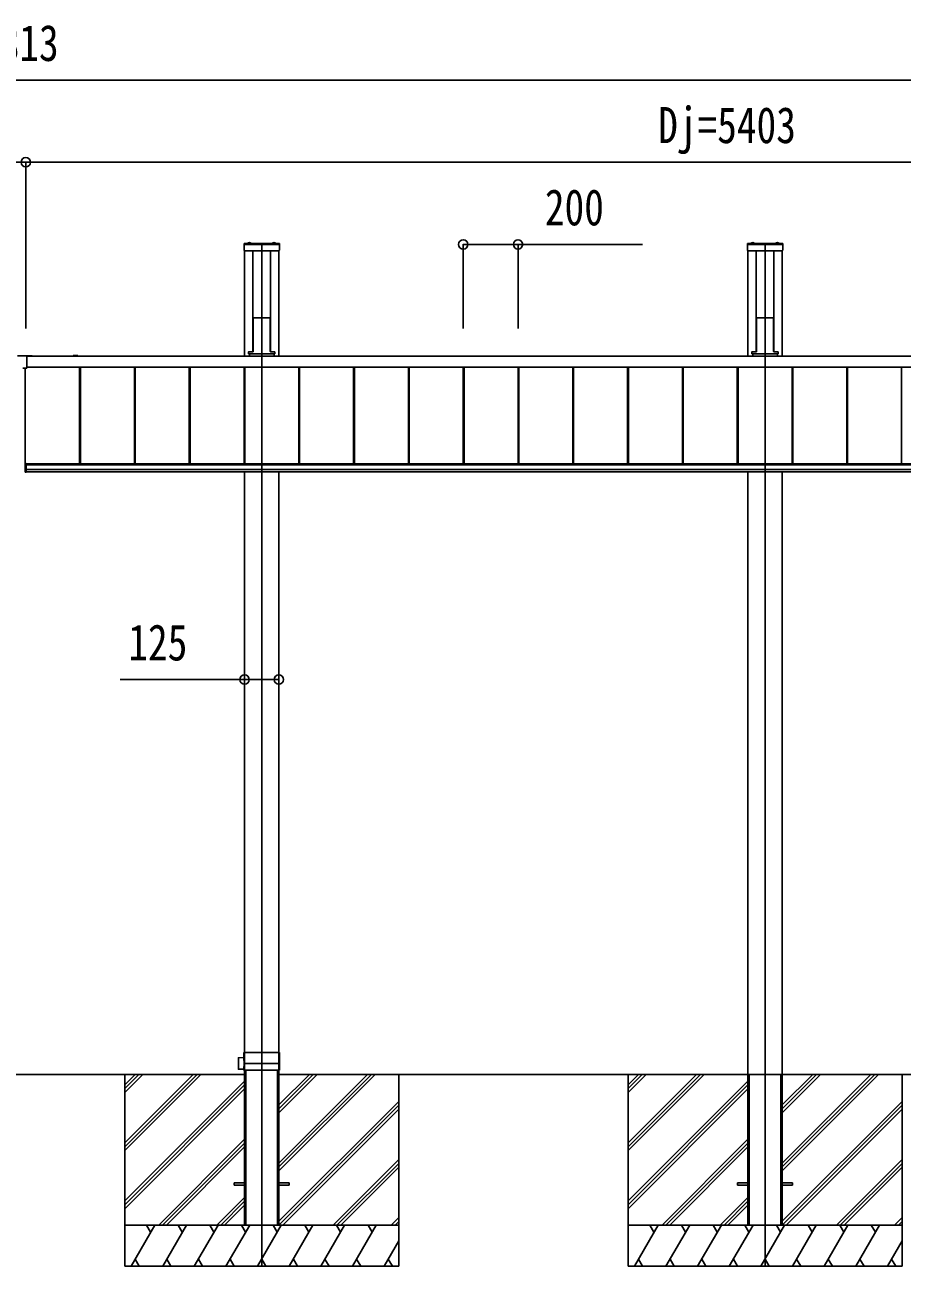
# Model space of a CAD drawing. Units: millimetres, scale not verified. Extents: x -16820 to 16820, y -11880 to 11880.
# Drawn here: x -7953 to -4751, y -7960 to -3428 of the extents above; entities that cross this region are included whole.
import ezdxf
from ezdxf.enums import TextEntityAlignment as Align

# ---------------------------------------------------------------- set-up
doc = ezdxf.new("R2010")
doc.units = ezdxf.units.MM
doc.header["$LTSCALE"] = 50
for name, color, linetype in [('0-3_YKK_12', 2, 'Continuous'), ('0-4_YKK_13', 4, 'Continuous'), ('0-5_YKK_A1', 4, 'Continuous'), ('0-6_YKK_D', 6, 'Continuous')]:
    doc.layers.add(name, color=color, linetype=linetype)
doc.styles.add('ＭＳ ゴシック', font='')
doc.styles.get('ＭＳ ゴシック').set_extended_font_data('MS Gothic')

msp = doc.modelspace()

# ---------------------------------------------------------------- linework, layer by layer
at = {"layer": '0-3_YKK_12'}
for p, q in [((-7088.92, -7960), (-7088.92, -4230)), ((-5251.92, -7960), (-5251.92, -4230))]:
    msp.add_line(p, q, dxfattribs=at)
at = {"layer": '0-4_YKK_13'}
for p, q in [((-7153.42, -4227), (-7153.42, -4251)), ((-7024.42, -4227), (-7153.42, -4227)), ((-7024.42, -4229.5), (-7153.42, -4229.5)), ((-7024.42, -4230), (-7153.42, -4230)), ((-7026.42, -4253), (-7151.42, -4253)), ((-7139.82, -4226.45), (-7139.82, -4226.26)), ((-7139.28, -4227), (-7128.57, -4227)), ((-7139.17, -4227), (-7138.82, -4227)), ((-7136.29, -4223.67), (-7135.07, -4226.13)), ((-7133.92, -4226.74), (-7135.07, -4226.13)), ((-7133.92, -4226.74), (-7132.78, -4226.13)), ((-7131.55, -4223.67), (-7132.78, -4226.13)), ((-7128.02, -4226.45), (-7128.02, -4226.26)), ((-7049.82, -4226.45), (-7049.82, -4226.26)), ((-7049.28, -4227), (-7038.57, -4227)), ((-7046.29, -4223.67), (-7045.07, -4226.13)), ((-7043.92, -4226.74), (-7045.07, -4226.13)), ((-7043.92, -4226.74), (-7042.78, -4226.13)), ((-7041.55, -4223.67), (-7042.78, -4226.13)), ((-7038.02, -4226.45), (-7038.02, -4226.26)), ((-7024.42, -4227), (-7024.42, -4251)), ((-5316.42, -4227), (-5316.42, -4251)), ((-5187.42, -4227), (-5316.42, -4227)), ((-5187.42, -4229.5), (-5316.42, -4229.5)), ((-5187.42, -4230), (-5316.42, -4230)), ((-5189.42, -4253), (-5314.42, -4253)), ((-5302.82, -4226.45), (-5302.82, -4226.26)), ((-5302.28, -4227), (-5291.57, -4227)), ((-5302.17, -4227), (-5301.82, -4227)), ((-5299.29, -4223.67), (-5298.07, -4226.13)), ((-5296.92, -4226.74), (-5298.07, -4226.13)), ((-5296.92, -4226.74), (-5295.78, -4226.13)), ((-5294.55, -4223.67), (-5295.78, -4226.13)), ((-5291.02, -4226.45), (-5291.02, -4226.26)), ((-5212.82, -4226.45), (-5212.82, -4226.26)), ((-5212.28, -4227), (-5201.57, -4227)), ((-5209.29, -4223.67), (-5208.07, -4226.13)), ((-5206.92, -4226.74), (-5208.07, -4226.13)), ((-5206.92, -4226.74), (-5205.78, -4226.13)), ((-5204.55, -4223.67), (-5205.78, -4226.13)), ((-5201.02, -4226.45), (-5201.02, -4226.26)), ((-5187.42, -4227), (-5187.42, -4251)), ((-7120.17, -4504.16), (-7120.17, -4619.21)), ((-7119.81, -4498.31), (-7120.16, -4503.81)), ((-7119.31, -4497.85), (-7117.27, -4497.85)), ((-7116.96, -4498.17), (-7117.27, -4497.85)), ((-7116.96, -4498.17), (-7060.88, -4498.17)), ((-7060.88, -4498.17), (-7060.57, -4497.85)), ((-7060.57, -4497.85), (-7058.53, -4497.85)), ((-7058.03, -4498.31), (-7057.68, -4503.81)), ((-7057.67, -4504.16), (-7057.67, -4619.21)), ((-5283.17, -4504.16), (-5283.17, -4619.21)), ((-5282.81, -4498.31), (-5283.16, -4503.81)), ((-5282.31, -4497.85), (-5280.27, -4497.85)), ((-5279.96, -4498.17), (-5280.27, -4497.85)), ((-5279.96, -4498.17), (-5223.88, -4498.17)), ((-5223.88, -4498.17), (-5223.57, -4497.85)), ((-5223.57, -4497.85), (-5221.53, -4497.85)), ((-5221.03, -4498.31), (-5220.68, -4503.81)), ((-5220.67, -4504.16), (-5220.67, -4619.21)), ((-7136.29, -4621.97), (-7121.28, -4621.97)), ((-7120.17, -4619.21), (-7120.28, -4621.03)), ((-7057.67, -4619.21), (-7057.56, -4621.03)), ((-7056.56, -4621.97), (-7041.55, -4621.97)), ((-5299.29, -4621.97), (-5284.28, -4621.97)), ((-5283.17, -4619.21), (-5283.28, -4621.03)), ((-5220.67, -4619.21), (-5220.56, -4621.03)), ((-5219.56, -4621.97), (-5204.55, -4621.97)), ((-7979.92, -4636.51), (-7926.92, -4636.51)), ((-7945.92, -4638.51), (-7945.92, -4681.51)), ((-7945.92, -4638.51), (-7926.92, -4638.51)), ((-7926.92, -4638.51), (-7926.92, -4636.51)), ((-7136.79, -4622.47), (-7136.79, -4629.96)), ((-7136.79, -4629.3), (-7041.05, -4629.3)), ((-7136.79, -4629.96), (-7041.05, -4629.96)), ((-7041.05, -4622.47), (-7041.05, -4629.96)), ((-5299.79, -4622.47), (-5299.79, -4629.96)), ((-5299.79, -4629.3), (-5204.05, -4629.3)), ((-5299.79, -4629.96), (-5204.05, -4629.96)), ((-5204.05, -4622.47), (-5204.05, -4629.96)), ((-7945.92, -4681.51), (-7960.92, -4681.51)), ((-7951.92, -5030.22), (-7951.92, -5061.49)), ((-7951.92, -5030.22), (-7948.42, -5030.22)), ((-7948.42, -5052.67), (-7951.92, -5052.67)), ((-7951.92, -5061.49), (-7948.42, -5061.49)), ((-7948.92, -5030.22), (-7948.92, -5061.49)), ((-7948.42, -5030.22), (-7948.42, -5061.49)), ((-7173.92, -7199.29), (-7173.92, -7240.71)), ((-7153.73, -7198.65), (-7173.63, -7199)), ((-7153.57, -7180.3), (-7153.83, -7209.18)), ((-7024.57, -7180), (-7153.27, -7180)), ((-7152.42, -7244.7), (-7152.42, -7180.3)), ((-7151.42, -7180.3), (-7151.42, -7244.7)), ((-7026.42, -7244.7), (-7026.42, -7180.3)), ((-7025.42, -7180.3), (-7025.42, -7244.7)), ((-7023.92, -7220), (-7024.27, -7180.3)), ((-7153.73, -7241.35), (-7173.63, -7241.01)), ((-7153.83, -7209.18), (-7152.42, -7209.18)), ((-7153.71, -7244.7), (-7153.83, -7230.82)), ((-7153.83, -7230.82), (-7152.42, -7230.82)), ((-7024.44, -7245), (-7153.41, -7245)), ((-7023.92, -7220), (-7152.42, -7220)), ((-7024.14, -7244.7), (-7023.92, -7220))]:
    msp.add_line(p, q, dxfattribs=at)
for centre, radius, start, end in [((-7151.42, -4251), 2, 180, 270), ((-7139.27, -4226.26), 0.55, 138.43917, 180), ((-7139.28, -4226.45), 0.545, 180, 270), ((-7133.92, -4231), 7.7, 41.56083, 138.43917), ((-7128.57, -4226.45), 0.545, 270, 0), ((-7128.57, -4226.26), 0.55, 0, 41.56083), ((-7049.27, -4226.26), 0.55, 138.43917, 180), ((-7049.28, -4226.45), 0.545, 180, 270), ((-7043.92, -4231), 7.7, 41.56083, 138.43917), ((-7038.57, -4226.45), 0.545, 270, 0), ((-7038.57, -4226.26), 0.55, 0, 41.56083), ((-7026.42, -4251), 2, 270, 0), ((-5314.42, -4251), 2, 180, 270), ((-5302.27, -4226.26), 0.55, 138.43917, 180), ((-5302.28, -4226.45), 0.545, 180, 270), ((-5296.92, -4231), 7.7, 41.56083, 138.43917), ((-5291.57, -4226.45), 0.545, 270, 0), ((-5291.57, -4226.26), 0.55, 0, 41.56083), ((-5212.27, -4226.26), 0.55, 138.43917, 180), ((-5212.28, -4226.45), 0.545, 180, 270), ((-5206.92, -4231), 7.7, 41.56083, 138.43917), ((-5201.57, -4226.45), 0.545, 270, 0), ((-5201.57, -4226.26), 0.55, 0, 41.56083), ((-5189.42, -4251), 2, 270, 0), ((-7173.62, -7199.3), 0.3, 91, 180), ((-7153.27, -7180.3), 0.3, 90, 179.5), ((-7152.72, -7180.3), 0.3, 0, 90), ((-7151.12, -7180.3), 0.3, 90, 180), ((-7026.72, -7180.3), 0.3, 0, 90), ((-7025.12, -7180.3), 0.3, 90, 180), ((-7024.57, -7180.3), 0.3, 0.5, 90), ((-7173.62, -7240.71), 0.3, 180, 269), ((-7153.41, -7244.7), 0.3, 180.5, 270), ((-7152.72, -7244.7), 0.3, 270, 0), ((-7151.12, -7244.7), 0.3, 180, 270), ((-7026.72, -7244.7), 0.3, 270, 0), ((-7025.12, -7244.7), 0.3, 180, 270), ((-7024.44, -7244.7), 0.3, 270, 359.5)]:
    msp.add_arc(centre, radius, start, end, dxfattribs=at)
for centre, major_axis, ratio, start_param, end_param in [((-7120.13, -4503.81), (0.031, 0.5), 0.061627, 1.5746234, 2.3600215), ((-7119.31, -4498.35), (0.346, -0.364), 0.996462, 2.3838095, 3.8892836), ((-7058.53, -4498.35), (-0.346, -0.364), 0.996462, 2.3939017, 3.8993758), ((-7057.71, -4503.81), (-0.031, 0.5), 0.061627, 3.9231638, 4.7085619), ((-5283.13, -4503.81), (0.031, 0.5), 0.061627, 1.5746234, 2.3600215), ((-5282.31, -4498.35), (0.346, -0.364), 0.996462, 2.3838095, 3.8892836), ((-5221.53, -4498.35), (-0.346, -0.364), 0.996462, 2.3939017, 3.8993758), ((-5220.71, -4503.81), (-0.031, 0.5), 0.061627, 3.9231638, 4.7085619), ((-7136.29, -4622.47), (0.355, -0.355), 0.99628, 2.358058, 3.9251274), ((-7121.28, -4620.97), (0.691, -0.728), 0.996462, 5.5254021, 7.0308762), ((-7056.56, -4620.97), (-0.691, -0.728), 0.996462, 5.5354944, 7.0409685), ((-7041.55, -4622.47), (-0.355, -0.355), 0.99628, 2.358058, 3.9251274), ((-5299.29, -4622.47), (0.355, -0.355), 0.99628, 2.358058, 3.9251274), ((-5284.28, -4620.97), (0.691, -0.728), 0.996462, 5.5254021, 7.0308762), ((-5219.56, -4620.97), (-0.691, -0.728), 0.996462, 5.5354944, 7.0409685), ((-5204.55, -4622.47), (-0.355, -0.355), 0.99628, 2.358058, 3.9251274)]:
    msp.add_ellipse(centre, major_axis=major_axis, ratio=ratio, start_param=start_param, end_param=end_param, dxfattribs=at)
at = {"layer": '0-5_YKK_A1'}
for p, q in [((-7151.42, -4637.53), (-7151.42, -4253)), ((-7120.92, -4253), (-7120.92, -4621.9)), ((-7056.92, -4253), (-7056.92, -4621.9)), ((-7026.42, -4637.53), (-7026.42, -4253)), ((-5314.42, -4637.53), (-5314.42, -4253)), ((-5283.92, -4253), (-5283.92, -4621.9)), ((-5219.92, -4253), (-5219.92, -4621.9)), ((-5189.42, -4637.53), (-5189.42, -4253)), ((-7120.92, -4596.8), (-7120.17, -4596.8)), ((-7057.67, -4596.8), (-7056.92, -4596.8)), ((-5283.92, -4596.8), (-5283.17, -4596.8)), ((-5220.67, -4596.8), (-5219.92, -4596.8)), ((-7945.92, -4638.51), (-2553.42, -4638.51)), ((-7777.42, -4638.51), (-7777.42, -4637.53)), ((-7774.92, -4635.03), (-7767.38, -4635.03)), ((-7774.92, -4637.83), (-7774.92, -4638.51)), ((-7761.17, -4637.53), (-7774.62, -4637.53)), ((-7766.46, -4635.03), (-7761.17, -4635.03)), ((-7761.17, -4637.53), (-2742.67, -4637.53)), ((-7133.92, -4629.96), (-7133.92, -4637.53)), ((-7043.92, -4629.96), (-7043.92, -4637.53)), ((-5296.92, -4629.96), (-5296.92, -4637.53)), ((-5206.92, -4629.96), (-5206.92, -4637.53)), ((-7952.12, -5028.19), (-7952.12, -4681.51)), ((-7951.92, -5030.22), (-7951.92, -4681.51)), ((-7945.92, -4678.42), (-2553.42, -4678.42)), ((-7945.92, -4678.7), (-2553.42, -4678.7)), ((-7753.42, -5030.61), (-7753.42, -4678.7)), ((-7753.02, -5030.61), (-7753.02, -4678.7)), ((-7750.42, -5030.61), (-7750.42, -4678.7)), ((-7553.42, -5030.61), (-7553.42, -4678.7)), ((-7550.82, -5030.61), (-7550.82, -4678.7)), ((-7550.42, -5030.61), (-7550.42, -4678.7)), ((-7353.42, -5030.61), (-7353.42, -4678.7)), ((-7350.82, -5030.61), (-7350.82, -4678.7)), ((-7350.42, -5030.61), (-7350.42, -4678.7)), ((-7153.42, -5030.61), (-7153.42, -4678.7)), ((-7150.82, -5030.61), (-7150.82, -4678.7)), ((-7150.42, -5030.61), (-7150.42, -4678.7)), ((-6953.42, -5030.61), (-6953.42, -4678.7)), ((-6950.82, -5030.61), (-6950.82, -4678.7)), ((-6950.42, -5030.61), (-6950.42, -4678.7)), ((-6753.42, -5030.61), (-6753.42, -4678.7)), ((-6750.82, -5030.61), (-6750.82, -4678.7)), ((-6750.42, -5030.61), (-6750.42, -4678.7)), ((-6553.42, -5030.61), (-6553.42, -4678.7)), ((-6550.82, -5030.61), (-6550.82, -4678.7)), ((-6550.42, -5030.61), (-6550.42, -4678.7)), ((-6353.42, -5030.61), (-6353.42, -4678.7)), ((-6350.82, -5030.61), (-6350.82, -4678.7)), ((-6350.42, -5030.61), (-6350.42, -4678.7)), ((-6153.42, -5030.61), (-6153.42, -4678.7)), ((-6150.82, -5030.61), (-6150.82, -4678.7)), ((-6150.42, -5030.61), (-6150.42, -4678.7)), ((-5953.42, -5030.61), (-5953.42, -4678.7)), ((-5950.82, -5030.61), (-5950.82, -4678.7)), ((-5950.42, -5030.61), (-5950.42, -4678.7)), ((-5753.42, -5030.61), (-5753.42, -4678.7)), ((-5750.82, -5030.61), (-5750.82, -4678.7)), ((-5750.42, -5030.61), (-5750.42, -4678.7)), ((-5553.42, -5030.61), (-5553.42, -4678.7)), ((-5550.82, -5030.61), (-5550.82, -4678.7)), ((-5550.42, -5030.61), (-5550.42, -4678.7)), ((-5353.42, -5030.61), (-5353.42, -4678.7)), ((-5350.82, -5030.61), (-5350.82, -4678.7)), ((-5350.42, -5030.61), (-5350.42, -4678.7)), ((-5153.42, -5030.61), (-5153.42, -4678.7)), ((-5150.82, -5030.61), (-5150.82, -4678.7)), ((-5150.42, -5030.61), (-5150.42, -4678.7)), ((-4953.42, -5030.61), (-4953.42, -4678.7)), ((-4950.82, -5030.61), (-4950.82, -4678.7)), ((-4950.42, -5030.61), (-4950.42, -4678.7)), ((-4753.42, -5030.61), (-4753.42, -4678.7)), ((-4753.42, -5030.61), (-4753.42, -4678.7)), ((-7952.12, -5028.19), (-7951.92, -5028.19)), ((-7948.42, -5030.61), (-2555.42, -5030.61)), ((-7948.42, -5034.35), (-2555.42, -5034.35)), ((-7948.42, -5034.35), (-2555.42, -5034.35)), ((-7948.42, -5051.27), (-2555.42, -5051.27)), ((-7948.42, -5060), (-2555.42, -5060)), ((-7151.42, -7810), (-7151.42, -5060)), ((-7026.42, -7810), (-7026.42, -5060)), ((-5314.42, -7810), (-5314.42, -5060)), ((-5189.42, -7810), (-5189.42, -5060)), ((-7149.72, -7247), (-7146.22, -7247)), ((-7149.72, -7247), (-7149.72, -7810)), ((-7146.22, -7247), (-7146.22, -7810)), ((-7031.62, -7247), (-7028.12, -7247)), ((-7031.62, -7247), (-7031.62, -7810)), ((-7028.12, -7247), (-7028.12, -7810)), ((-7151.42, -7260), (-8755.42, -7260)), ((-7588.92, -7260), (-7588.92, -7960)), ((-7324.95, -7260), (-7588.92, -7523.97)), ((-7537.08, -7260), (-7588.92, -7311.84)), ((-7339.09, -7260), (-7588.92, -7509.83)), ((-7310.81, -7260), (-7588.92, -7538.11)), ((-7551.22, -7260), (-7588.92, -7297.7)), ((-7522.94, -7260), (-7588.92, -7325.98)), ((-7151.42, -7284.46), (-7588.92, -7721.96)), ((-7026.42, -7260), (-5314.42, -7260)), ((-6688.55, -7260), (-7026.42, -7597.87)), ((-6900.68, -7260), (-7026.42, -7385.74)), ((-6702.69, -7260), (-7026.42, -7583.73)), ((-6674.41, -7260), (-7026.42, -7612.01)), ((-6914.83, -7260), (-7026.42, -7371.59)), ((-6886.54, -7260), (-7026.42, -7399.88)), ((-6588.92, -7260), (-6588.92, -7960)), ((-5751.92, -7260), (-5751.92, -7960)), ((-5487.95, -7260), (-5751.92, -7523.97)), ((-5700.08, -7260), (-5751.92, -7311.84)), ((-5502.09, -7260), (-5751.92, -7509.83)), ((-5473.81, -7260), (-5751.92, -7538.11)), ((-5714.22, -7260), (-5751.92, -7297.7)), ((-5685.94, -7260), (-5751.92, -7325.98)), ((-5314.42, -7284.46), (-5751.92, -7721.96)), ((-5314.42, -7260), (-5189.42, -7260)), ((-5312.72, -7260), (-5312.72, -7810)), ((-5309.22, -7260), (-5309.22, -7810)), ((-5194.62, -7260), (-5194.62, -7810)), ((-5191.12, -7260), (-5191.12, -7810)), ((-5189.42, -7260), (-3477.42, -7260)), ((-4851.55, -7260), (-5189.42, -7597.87)), ((-5063.68, -7260), (-5189.42, -7385.74)), ((-4865.69, -7260), (-5189.42, -7583.73)), ((-4837.41, -7260), (-5189.42, -7612.01)), ((-5077.83, -7260), (-5189.42, -7371.59)), ((-5049.54, -7260), (-5189.42, -7399.88)), ((-4751.92, -7260), (-4751.92, -7960)), ((-7151.42, -7298.6), (-7588.92, -7736.1)), ((-7151.42, -7312.75), (-7588.92, -7750.25)), ((-5314.42, -7298.6), (-5751.92, -7736.1)), ((-5314.42, -7312.75), (-5751.92, -7750.25)), ((-6588.92, -7358.36), (-7026.42, -7795.86)), ((-6588.92, -7372.5), (-7026.42, -7810)), ((-4751.92, -7358.36), (-5189.42, -7795.86)), ((-4751.92, -7372.5), (-5189.42, -7810)), ((-6588.92, -7386.64), (-7012.28, -7810)), ((-4751.92, -7386.64), (-5175.28, -7810)), ((-7151.42, -7496.59), (-7464.83, -7810)), ((-7151.42, -7510.74), (-7450.68, -7810)), ((-5314.42, -7496.59), (-5627.83, -7810)), ((-5314.42, -7510.74), (-5613.68, -7810)), ((-7151.42, -7524.88), (-7436.54, -7810)), ((-5314.42, -7524.88), (-5599.54, -7810)), ((-6588.92, -7570.49), (-6828.43, -7810)), ((-6588.92, -7584.63), (-6814.29, -7810)), ((-6588.92, -7598.77), (-6800.15, -7810)), ((-4751.92, -7570.49), (-4991.43, -7810)), ((-4751.92, -7584.63), (-4977.29, -7810)), ((-4751.92, -7598.77), (-4963.15, -7810)), ((-7188.92, -7655.5), (-7188.92, -7664.5)), ((-7188.92, -7655.5), (-7151.42, -7655.5)), ((-7026.42, -7655.5), (-6988.92, -7655.5)), ((-6988.92, -7655.5), (-6988.92, -7664.5)), ((-5351.92, -7655.5), (-5351.92, -7664.5)), ((-5351.92, -7655.5), (-5314.42, -7655.5)), ((-5189.42, -7655.5), (-5151.92, -7655.5)), ((-5151.92, -7655.5), (-5151.92, -7664.5)), ((-7188.92, -7664.5), (-7151.42, -7664.5)), ((-7026.42, -7664.5), (-6988.92, -7664.5)), ((-5351.92, -7664.5), (-5314.42, -7664.5)), ((-5189.42, -7664.5), (-5151.92, -7664.5)), ((-7151.42, -7708.73), (-7252.69, -7810)), ((-7151.42, -7722.87), (-7238.55, -7810)), ((-7151.42, -7737.01), (-7224.41, -7810)), ((-5314.42, -7708.73), (-5415.69, -7810)), ((-5314.42, -7722.87), (-5401.55, -7810)), ((-5314.42, -7737.01), (-5387.41, -7810)), ((-6588.92, -7782.62), (-6616.3, -7810)), ((-4751.92, -7782.62), (-4779.3, -7810)), ((-7588.92, -7810), (-6588.92, -7810)), ((-7565.8, -7960), (-7479.2, -7810)), ((-7494.2, -7835.98), (-7509.2, -7810)), ((-7450.33, -7960), (-7363.73, -7810)), ((-7378.73, -7835.98), (-7393.73, -7810)), ((-7334.86, -7960), (-7248.26, -7810)), ((-7263.26, -7835.98), (-7278.26, -7810)), ((-7219.39, -7960), (-7132.79, -7810)), ((-7147.79, -7835.98), (-7162.79, -7810)), ((-7151.42, -7810), (-7026.42, -7810)), ((-7103.92, -7960), (-7017.32, -7810)), ((-7032.32, -7835.98), (-7047.32, -7810)), ((-6988.45, -7960), (-6901.85, -7810)), ((-6916.85, -7835.98), (-6931.85, -7810)), ((-6872.98, -7960), (-6786.38, -7810)), ((-6816.38, -7810), (-6801.38, -7835.98)), ((-6757.51, -7960), (-6670.91, -7810)), ((-6700.91, -7810), (-6685.91, -7835.98)), ((-6588.92, -7796.76), (-6602.16, -7810)), ((-5751.92, -7810), (-4751.92, -7810)), ((-5728.8, -7960), (-5642.2, -7810)), ((-5657.2, -7835.98), (-5672.2, -7810)), ((-5613.33, -7960), (-5526.73, -7810)), ((-5541.73, -7835.98), (-5556.73, -7810)), ((-5497.86, -7960), (-5411.26, -7810)), ((-5426.26, -7835.98), (-5441.26, -7810)), ((-5382.39, -7960), (-5295.79, -7810)), ((-5310.79, -7835.98), (-5325.79, -7810)), ((-5314.42, -7810), (-5189.42, -7810)), ((-5266.92, -7960), (-5180.32, -7810)), ((-5195.32, -7835.98), (-5210.32, -7810)), ((-5151.45, -7960), (-5064.85, -7810)), ((-5079.85, -7835.98), (-5094.85, -7810)), ((-5035.98, -7960), (-4949.38, -7810)), ((-4979.38, -7810), (-4964.38, -7835.98)), ((-4920.51, -7960), (-4833.91, -7810)), ((-4863.91, -7810), (-4848.91, -7835.98)), ((-4751.92, -7796.76), (-4765.16, -7810)), ((-6642.04, -7960), (-6588.92, -7867.99)), ((-4805.04, -7960), (-4751.92, -7867.99)), ((-7588.92, -7960), (-6588.92, -7960)), ((-7550.8, -7934.02), (-7535.8, -7960)), ((-7435.33, -7934.02), (-7420.33, -7960)), ((-7319.86, -7934.02), (-7304.86, -7960)), ((-7204.39, -7934.02), (-7189.39, -7960)), ((-7088.92, -7934.02), (-7073.92, -7960)), ((-6973.45, -7934.02), (-6958.45, -7960)), ((-6857.98, -7934.02), (-6842.98, -7960)), ((-6742.51, -7934.02), (-6727.51, -7960)), ((-6627.04, -7934.02), (-6612.04, -7960)), ((-5751.92, -7960), (-4751.92, -7960)), ((-5713.8, -7934.02), (-5698.8, -7960)), ((-5598.33, -7934.02), (-5583.33, -7960)), ((-5482.86, -7934.02), (-5467.86, -7960)), ((-5367.39, -7934.02), (-5352.39, -7960)), ((-5251.92, -7934.02), (-5236.92, -7960)), ((-5136.45, -7934.02), (-5121.45, -7960)), ((-5020.98, -7934.02), (-5005.98, -7960)), ((-4905.51, -7934.02), (-4890.51, -7960)), ((-4790.04, -7934.02), (-4775.04, -7960))]:
    msp.add_line(p, q, dxfattribs=at)
for centre, radius, start, end in [((-7774.92, -4637.53), 2.5, 90, 180), ((-7774.62, -4637.83), 0.3, 90, 180), ((-7767.38, -4635.23), 0.2, 23.57818, 90), ((-7766.92, -4635.03), 0.3, 203.57818, 336.42182), ((-7766.46, -4635.23), 0.2, 90, 156.42182), ((-7761.17, -4636.28), 1.25, 270, 90)]:
    msp.add_arc(centre, radius, start, end, dxfattribs=at)
at = {"layer": '0-6_YKK_D'}
for p, q in [((-2746.92, -3630), (-13159.92, -3630)), ((-7949.92, -3930), (-13359.92, -3930)), ((-7949.92, -4537.53), (-7949.92, -3929)), ((-7949.92, -4537.53), (-7949.92, -3929)), ((-2546.92, -3930), (-7949.92, -3930)), ((-6353.42, -4537.53), (-6353.42, -4229)), ((-6153.42, -4537.53), (-6153.42, -4229))]:
    msp.add_line(p, q, dxfattribs=at)
for points in [[(-6353.42, -4230), (-6153.42, -4230), (-5699.02, -4230)], [(-7026.42, -5818.5), (-7151.42, -5818.5), (-7605.82, -5818.5)]]:
    msp.add_lwpolyline(points, dxfattribs=at)
for centre in [(-7949.92, -3930), (-7949.92, -3930), (-6353.42, -4230), (-6153.42, -4230), (-7151.42, -5818.5), (-7026.42, -5818.5)]:
    msp.add_circle(centre, 17, dxfattribs=at)

# ---------------------------------------------------------------- texts
at = {"layer": '0-6_YKK_D', "style": 'ＭＳ ゴシック', "width": 0.8}
for s, p in [('Dt=10813', (-8404.62, -3600)), ('Dj=5403', (-5642.02, -3900)), ('200', (-6055.42, -4200)), ('125', (-7575.82, -5788.5))]:
    msp.add_text(s, height=132, dxfattribs=at).set_placement(p, align=Align.BOTTOM_LEFT)

doc.saveas('drawing.dxf')
